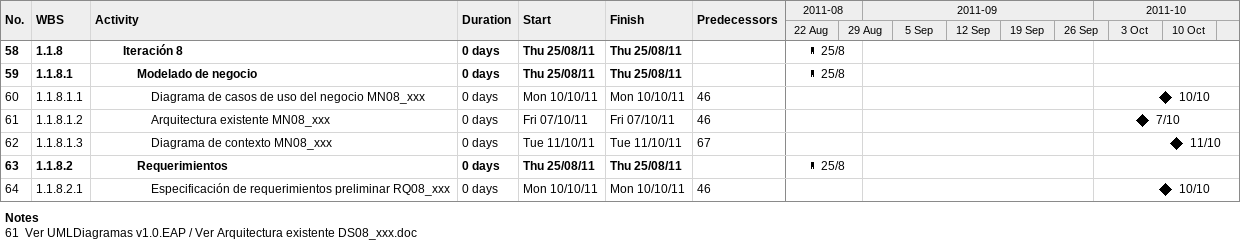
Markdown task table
| ID | WBS | Task | Duration | Start | Finish | Predecessors |
|---|---|---|---|---|---|---|
| 58 | 1.1.8 | **Iteración 8** | 0d | 2011-08-25 | 2011-08-25 |  |
| 59 | 1.1.8.1 | **Modelado de negocio** | 0d | 2011-08-25 | 2011-08-25 |  |
| 60 | 1.1.8.1.1 | Diagrama de casos de uso del negocio MN08_xxx | 0d | 2011-10-10 | 2011-10-10 | 46 |
| 61 | 1.1.8.1.2 | Arquitectura existente MN08_xxx | 0d | 2011-10-07 | 2011-10-07 | 46 |
| 62 | 1.1.8.1.3 | Diagrama de contexto MN08_xxx | 0d | 2011-10-11 | 2011-10-11 | 67 |
| 63 | 1.1.8.2 | **Requerimientos** | 0d | 2011-08-25 | 2011-08-25 |  |
| 64 | 1.1.8.2.1 | Especificación de requerimientos preliminar RQ08_xxx | 0d | 2011-10-10 | 2011-10-10 | 46 |

Notes
- 61: Ver UMLDiagramas v1.0.EAP / Ver Arquitectura existente DS08_xxx.doc
